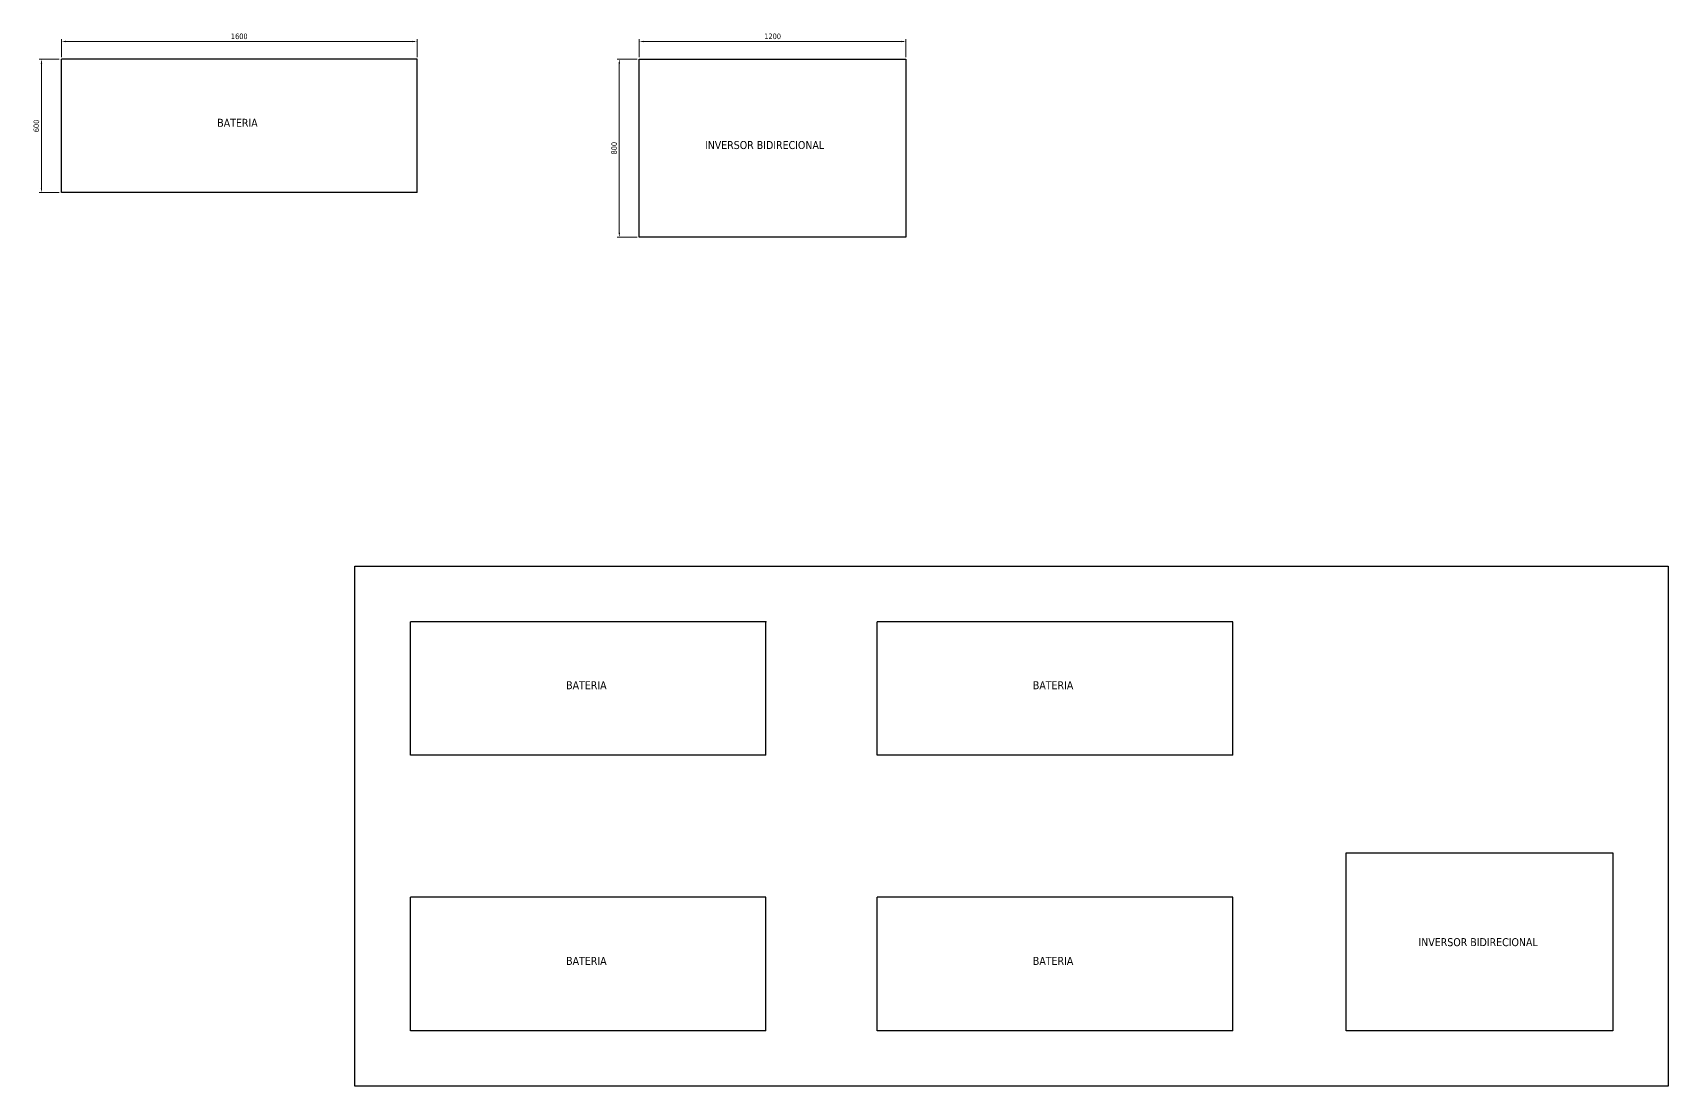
# Model space of a CAD drawing. Header units: millimetres. Extents: x 1341 to 37388, y -13954 to 1849.
# Drawn here: x 1341 to 8700, y -2890 to 1849 of the extents above; entities that cross this region are included whole.
import ezdxf
from ezdxf.enums import TextEntityAlignment as Align

# ---------------------------------------------------------------- set-up
doc = ezdxf.new("R2010")
doc.units = ezdxf.units.MM
doc.layers.add('VIEWPORT', color=1, linetype='Continuous', lineweight=25, plot=False)
doc.styles.add('Tahoma', font='tahoma.ttf')
doc.dimstyles.new('COTA-PADRÃO-GIMI', dxfattribs={"dimtxt": 25, "dimasz": 20, "dimexe": 10, "dimexo": 10, "dimgap": 10, "dimtad": 1, "dimdec": 0, "dimzin": 9, "dimtxsty": 'Tahoma', "dimcen": 2.5, "dimclrd": 1, "dimclre": 1, "dimclrt": 3, "dimadec": 0, "dimazin": 0, "dimtfac": 1, "dimtdec": 0, "dimtmove": 0, "dimatfit": 3, "dimfxl": 1, "dimlwd": 0, "dimlwe": 0, "dimarcsym": 0})

# ---------------------------------------------------------------- blocks, each defined once
blk = doc.blocks.new('*D30')
at = {"color": 1, "lineweight": 0, "transparency": 16777216}
for p, q in [((1470, 1740), (1470, 1820)), ((1490, 1810), (3050, 1810)), ((3070, 1740), (3070, 1820))]:
    blk.add_line(p, q, dxfattribs=at)
at = {"color": 1, "transparency": 16777216}
for points in [[(1490, 1813.3), (1490, 1806.7), (1470, 1810)], [(3050, 1813.3), (3050, 1806.7), (3070, 1810)]]:
    blk.add_solid(points, dxfattribs=at)
at = {"layer": 'Defpoints', "color": 0, "transparency": 16777216}
for p in [(3070, 1810), (1470, 1730), (3070, 1730)]:
    blk.add_point(p, dxfattribs=at)
at = {"color": 3, "transparency": 16777216, "insert": (2270, 1833), "char_height": 25, "attachment_point": 5, "style": 'Tahoma'}
blk.add_mtext('1600', dxfattribs=at)
blk = doc.blocks.new('*D31')
at = {"color": 1, "lineweight": 0, "transparency": 16777216}
for p, q in [((1460, 1730), (1370, 1730)), ((1380, 1710), (1380, 1150)), ((1460, 1130), (1370, 1130))]:
    blk.add_line(p, q, dxfattribs=at)
at = {"color": 1, "transparency": 16777216}
for points in [[(1376.7, 1710), (1383.3, 1710), (1380, 1730)], [(1376.7, 1150), (1383.3, 1150), (1380, 1130)]]:
    blk.add_solid(points, dxfattribs=at)
at = {"layer": 'Defpoints', "color": 0, "transparency": 16777216}
for p in [(1470, 1730), (1380, 1130), (1470, 1130)]:
    blk.add_point(p, dxfattribs=at)
at = {"color": 3, "transparency": 16777216, "insert": (1357, 1430), "char_height": 25, "attachment_point": 5, "rotation": 90, "style": 'Tahoma'}
blk.add_mtext('600', dxfattribs=at)
blk = doc.blocks.new('*D32')
at = {"color": 1, "lineweight": 0, "transparency": 16777216}
for p, q in [((4070, 1740), (4070, 1820)), ((4090, 1810), (5250, 1810)), ((5270, 1740), (5270, 1820))]:
    blk.add_line(p, q, dxfattribs=at)
at = {"color": 1, "transparency": 16777216}
for points in [[(4090, 1813.3), (4090, 1806.7), (4070, 1810)], [(5250, 1813.3), (5250, 1806.7), (5270, 1810)]]:
    blk.add_solid(points, dxfattribs=at)
at = {"layer": 'Defpoints', "color": 0, "transparency": 16777216}
for p in [(5270, 1810), (4070, 1730), (5270, 1730)]:
    blk.add_point(p, dxfattribs=at)
at = {"color": 3, "transparency": 16777216, "insert": (4670, 1833), "char_height": 25, "attachment_point": 5, "style": 'Tahoma'}
blk.add_mtext('1200', dxfattribs=at)
blk = doc.blocks.new('*D33')
at = {"color": 1, "lineweight": 0, "transparency": 16777216}
for p, q in [((4060, 1730), (3970, 1730)), ((3980, 1710), (3980, 950)), ((4060, 930), (3970, 930))]:
    blk.add_line(p, q, dxfattribs=at)
at = {"color": 1, "transparency": 16777216}
for points in [[(3976.7, 1710), (3983.3, 1710), (3980, 1730)], [(3976.7, 950), (3983.3, 950), (3980, 930)]]:
    blk.add_solid(points, dxfattribs=at)
at = {"layer": 'Defpoints', "color": 0, "transparency": 16777216}
for p in [(4070, 1730), (3980, 930), (4070, 930)]:
    blk.add_point(p, dxfattribs=at)
at = {"color": 3, "transparency": 16777216, "insert": (3956.9, 1330), "char_height": 25, "attachment_point": 5, "rotation": 90, "style": 'Tahoma'}
blk.add_mtext('800', dxfattribs=at)

msp = doc.modelspace()

# ---------------------------------------------------------------- linework, layer by layer
for p, q in [((1470, 1130), (1470, 1730)), ((3070, 1730), (1470, 1730)), ((3070, 1130), (3070, 1730)), ((4070, 1730), (5270, 1730)), ((4070, 930), (4070, 1730)), ((5270, 1730), (5270, 930)), ((3070, 1130), (1470, 1130)), ((5270, 930), (4070, 930)), ((2790, -550), (8700, -550)), ((2790, -2890), (2790, -550)), ((8700, -550), (8700, -2890)), ((3040, -1400), (3040, -800)), ((4640, -800), (3040, -800)), ((4640, -1400), (4640, -800)), ((5140, -1400), (5140, -800)), ((6740, -800), (5140, -800)), ((6740, -1400), (6740, -800)), ((4640, -1400), (3040, -1400)), ((6740, -1400), (5140, -1400)), ((7250, -1840), (8450, -1840)), ((7250, -2640), (7250, -1840)), ((8450, -1840), (8450, -2640)), ((3040, -2640), (3040, -2040)), ((4640, -2040), (3040, -2040)), ((4640, -2640), (4640, -2040)), ((5140, -2640), (5140, -2040)), ((6740, -2040), (5140, -2040)), ((6740, -2640), (6740, -2040)), ((4640, -2640), (3040, -2640)), ((6740, -2640), (5140, -2640)), ((8450, -2640), (7250, -2640)), ((8700, -2890), (2790, -2890))]:
    msp.add_line(p, q)
msp.add_point((4640, -800))

# ---------------------------------------------------------------- texts
at = {"layer": 'VIEWPORT', "style": 'Tahoma'}
for s, p in [('BATERIA', (2170.8, 1444.06)), ('INVERSOR BIDIRECIONAL', (4365.29, 1344.23)), ('BATERIA', (3740.8, -1085.94)), ('BATERIA', (5840.8, -1085.94)), ('INVERSOR BIDIRECIONAL', (7575.96, -2241.62)), ('BATERIA', (3740.8, -2325.94)), ('BATERIA', (5840.8, -2325.94))]:
    msp.add_text(s, height=36, dxfattribs=at).set_placement(p, align=Align.MIDDLE_LEFT)

# ---------------------------------------------------------------- dimensions: what is measured, and where the dimension line sits
for base, p1, p2, picture, middle in [((3070, 1810), (1470, 1730), (3070, 1730), '*D30', (2270, 1833.01)), ((5270, 1810), (4070, 1730), (5270, 1730), '*D32', (4670, 1833.02))]:
    dim = msp.add_linear_dim(base=base, p1=p1, p2=p2, dimstyle='COTA-PADRÃO-GIMI')
    dim.commit()
    dim.dimension.update_dxf_attribs({"geometry": picture, "text_midpoint": middle})
for base, p1, p2, picture, middle in [((1380, 1130), (1470, 1730), (1470, 1130), '*D31', (1356.99, 1430)), ((3980, 930), (4070, 1730), (4070, 930), '*D33', (3956.93, 1330))]:
    dim = msp.add_linear_dim(base=base, p1=p1, p2=p2, angle=90, dimstyle='COTA-PADRÃO-GIMI')
    dim.commit()
    dim.dimension.update_dxf_attribs({"geometry": picture, "text_midpoint": middle})

doc.saveas('drawing.dxf')
